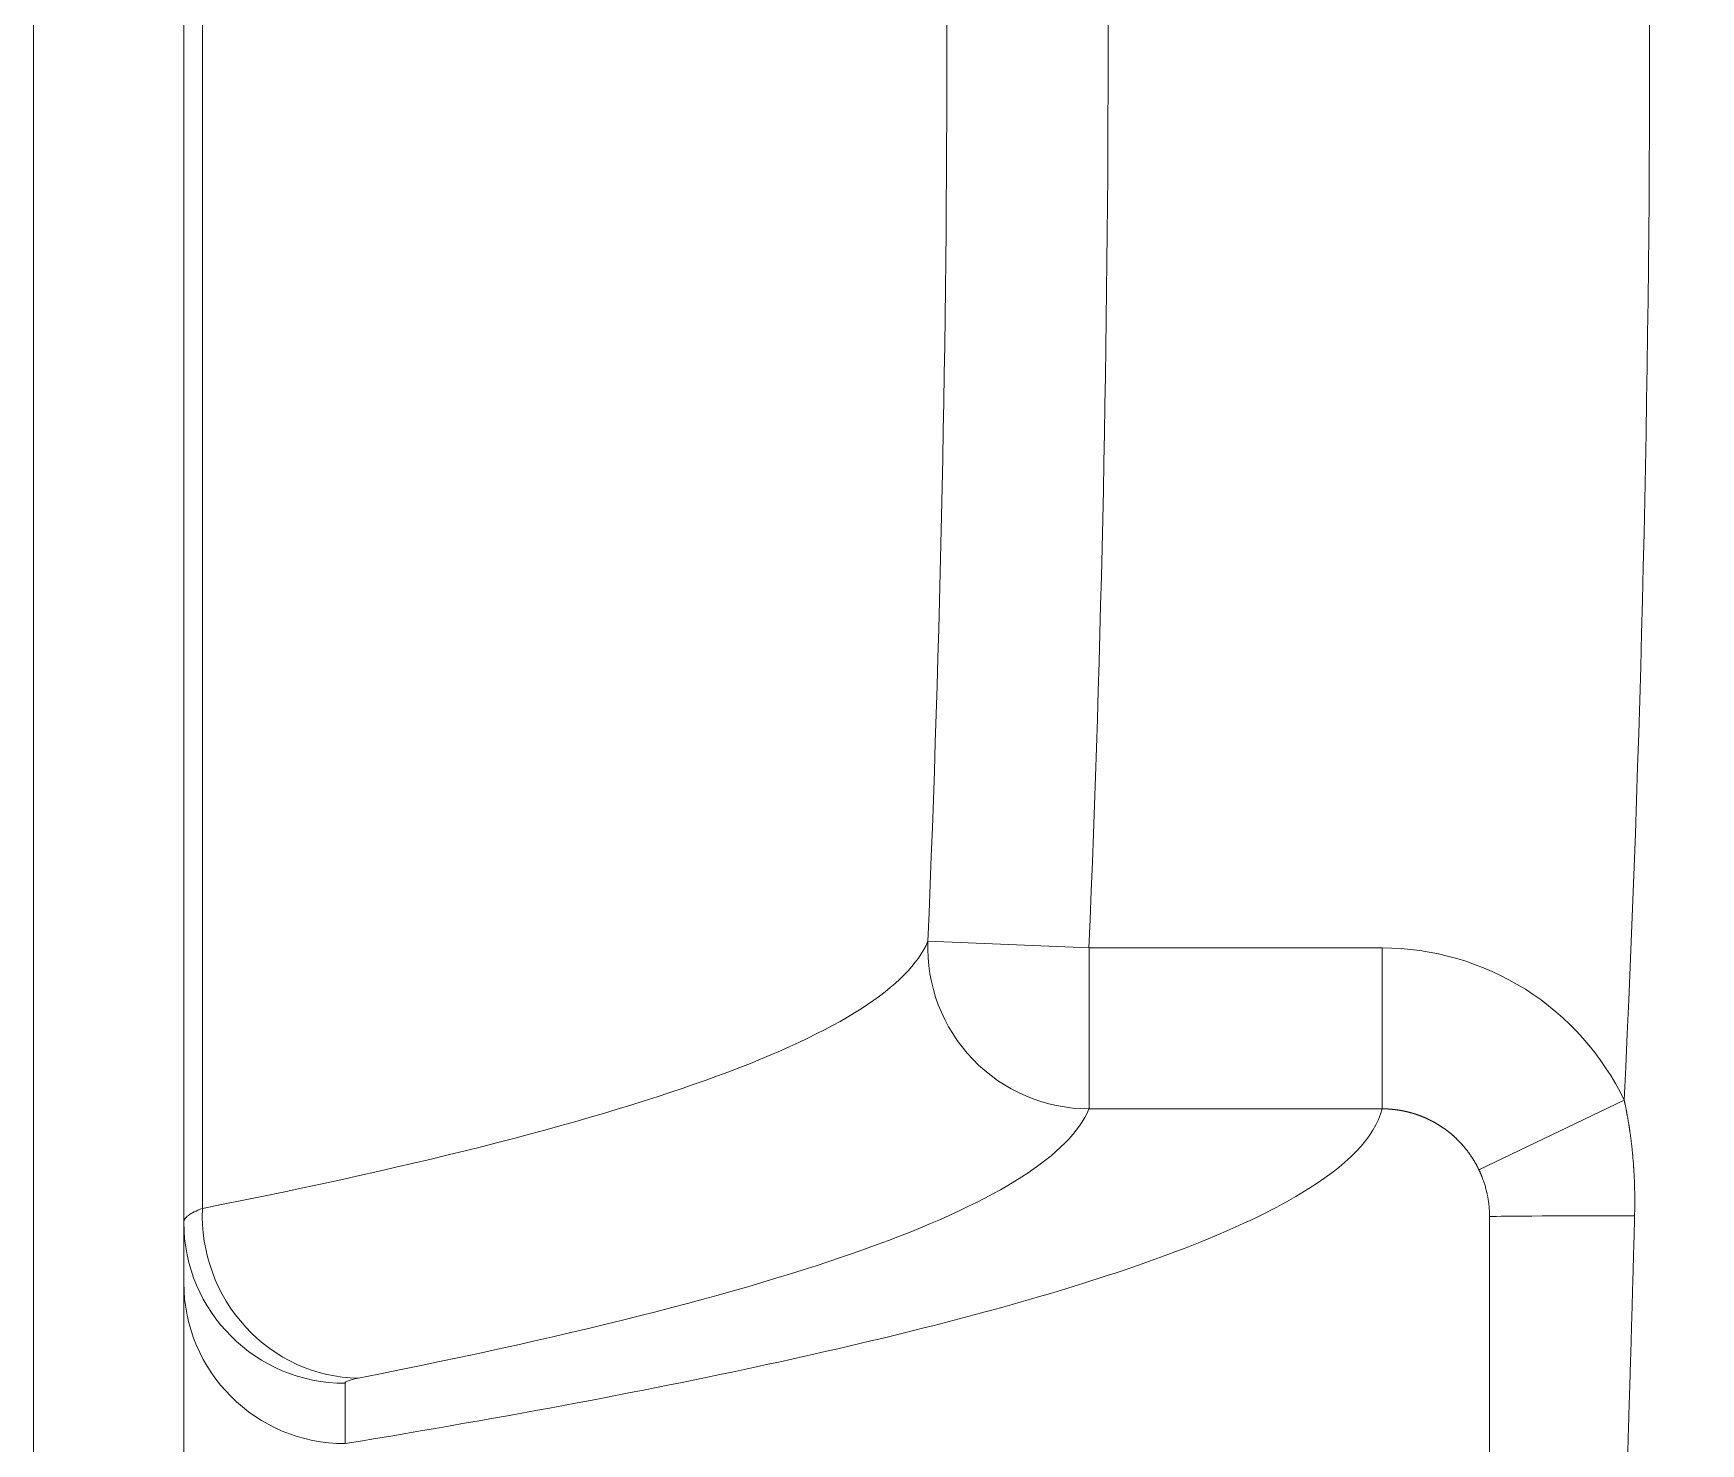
# Model space of a CAD drawing. Header units: millimetres. Extents: x 4664 to 8864, y -38 to 2932.
# Drawn here: x 8294.38 to 8307.89, y 2202.75 to 2214.18 of the extents above; entities that cross this region are included whole.
import ezdxf

# ---------------------------------------------------------------- set-up
doc = ezdxf.new("R2010")
doc.units = ezdxf.units.MM

msp = doc.modelspace()

# ---------------------------------------------------------------- linework, layer by layer
at = {"lineweight": 5}
for p, q in [((8294.379, 2228.386), (8294.379, 2199.975)), ((8295.598, 2201.174), (8295.598, 2227.187)), ((8295.748, 2204.657), (8295.748, 2223.704)), ((8302.931, 2206.768), (8301.626, 2206.823)), ((8305.306, 2206.768), (8302.931, 2206.768)), ((8302.931, 2206.768), (8302.931, 2205.464)), ((8305.306, 2206.768), (8305.306, 2205.464)), ((8302.931, 2205.464), (8305.306, 2205.464)), ((8307.267, 2205.534), (8306.09, 2204.969)), ((8296.904, 2202.751), (8296.904, 2203.24))]:
    msp.add_line(p, q, dxfattribs=at)
for radius, start, end in [(182.774, 339.96842, 20.03158), (181.468, 357.26879, 2.73121), (175.775, 357.60091, 2.39909), (177.081, 357.60091, 2.39909)]:
    msp.add_arc((8126.005, 2214.181), radius, start, end, dxfattribs=at)
at = {"lineweight": 5, "extrusion": (0, 0, -1)}
for centre, major_axis, ratio, start_param, end_param in [((8126.005, 2207.024), (175.663, 0), 0.052336, 0.021845, 0.26035), ((8302.931, 2206.768), (-1.205, 0.503), 0.998391, 4.317481, 5.929054), ((8126.005, 2205.666), (-176.968, 0), 0.052336, 3.163438, 3.401943), ((8297.009, 2204.586), (-0.252, 1.281), 0.964976, 3.342437, 4.95401), ((8296.904, 2204.544), (-1.306, 0), 0.99863, 4.712389, 6.283185), ((8307.482, 2204.591), (-1.306, 0), 0.005324, 0.014123, 1.470525), ((8296.904, 2204.055), (-1.306, 0), 0.99863, 4.712389, 6.283185)]:
    msp.add_ellipse(centre, major_axis=major_axis, ratio=ratio, start_param=start_param, end_param=end_param, dxfattribs=at)
at = {"lineweight": 5}
for points, knots in [([(8307.267, 2205.534), (8307.091, 2205.899), (8306.813, 2206.214), (8306.119, 2206.652), (8305.717, 2206.768), (8305.306, 2206.768)], [0, 0, 0, 0, 0.5, 0.5, 1, 1, 1, 1]), ([(8305.306, 2205.464), (8305.246, 2205.234), (8305.025, 2205.004), (8304.26, 2204.546), (8303.716, 2204.318), (8302.311, 2203.864), (8301.448, 2203.639), (8299.41, 2203.191), (8298.235, 2202.97), (8296.904, 2202.751)], [0, 0, 0, 0, 0.25, 0.25, 0.5, 0.5, 0.75, 0.75, 1, 1, 1, 1]), ([(8305.306, 2205.464), (8305.308, 2205.464), (8305.311, 2205.464), (8305.315, 2205.464), (8305.32, 2205.464), (8305.324, 2205.464), (8305.329, 2205.464), (8305.333, 2205.464), (8305.338, 2205.463), (8305.342, 2205.463), (8305.347, 2205.463), (8305.351, 2205.463), (8305.356, 2205.463), (8305.36, 2205.462), (8305.365, 2205.462), (8305.369, 2205.462), (8305.374, 2205.461), (8305.378, 2205.461), (8305.383, 2205.461), (8305.387, 2205.46), (8305.392, 2205.46), (8305.397, 2205.459), (8305.401, 2205.459), (8305.406, 2205.458), (8305.41, 2205.458), (8305.415, 2205.457), (8305.419, 2205.457), (8305.424, 2205.456), (8305.428, 2205.455), (8305.433, 2205.455), (8305.437, 2205.454), (8305.442, 2205.453), (8305.446, 2205.453), (8305.451, 2205.452), (8305.455, 2205.451), (8305.46, 2205.45), (8305.464, 2205.45), (8305.469, 2205.449), (8305.473, 2205.448), (8305.478, 2205.447), (8305.482, 2205.446), (8305.487, 2205.445), (8305.491, 2205.444), (8305.496, 2205.443), (8305.5, 2205.442), (8305.505, 2205.441), (8305.509, 2205.44), (8305.514, 2205.439), (8305.518, 2205.438), (8305.523, 2205.437), (8305.527, 2205.436), (8305.532, 2205.434), (8305.536, 2205.433), (8305.541, 2205.432), (8305.545, 2205.431), (8305.549, 2205.429), (8305.554, 2205.428), (8305.558, 2205.427), (8305.563, 2205.425), (8305.567, 2205.424), (8305.572, 2205.423), (8305.576, 2205.421), (8305.58, 2205.42), (8305.585, 2205.418), (8305.589, 2205.417), (8305.593, 2205.415), (8305.598, 2205.414), (8305.602, 2205.412), (8305.606, 2205.411), (8305.611, 2205.409), (8305.615, 2205.407), (8305.619, 2205.406), (8305.624, 2205.404), (8305.628, 2205.402), (8305.632, 2205.401), (8305.637, 2205.399), (8305.641, 2205.397), (8305.645, 2205.395), (8305.649, 2205.394), (8305.654, 2205.392), (8305.658, 2205.39), (8305.662, 2205.388), (8305.666, 2205.386), (8305.67, 2205.384), (8305.674, 2205.382), (8305.679, 2205.38), (8305.683, 2205.378), (8305.687, 2205.376), (8305.691, 2205.374), (8305.695, 2205.372), (8305.699, 2205.37), (8305.703, 2205.368), (8305.707, 2205.366), (8305.711, 2205.364), (8305.716, 2205.362), (8305.72, 2205.359), (8305.724, 2205.357), (8305.728, 2205.355), (8305.732, 2205.353), (8305.736, 2205.351), (8305.74, 2205.348), (8305.743, 2205.346), (8305.747, 2205.344), (8305.751, 2205.341), (8305.755, 2205.339), (8305.759, 2205.337), (8305.763, 2205.334), (8305.767, 2205.332), (8305.771, 2205.329), (8305.776, 2205.326), (8305.782, 2205.322), (8305.787, 2205.319), (8305.793, 2205.315), (8305.798, 2205.311), (8305.804, 2205.307), (8305.81, 2205.303), (8305.815, 2205.299), (8305.821, 2205.295), (8305.826, 2205.291), (8305.832, 2205.287), (8305.837, 2205.283), (8305.842, 2205.279), (8305.848, 2205.274), (8305.853, 2205.27), (8305.859, 2205.266), (8305.864, 2205.261), (8305.87, 2205.257), (8305.875, 2205.252), (8305.88, 2205.247), (8305.886, 2205.242), (8305.891, 2205.238), (8305.896, 2205.233), (8305.902, 2205.228), (8305.907, 2205.223), (8305.912, 2205.218), (8305.917, 2205.213), (8305.922, 2205.208), (8305.928, 2205.202), (8305.933, 2205.197), (8305.938, 2205.192), (8305.943, 2205.186), (8305.948, 2205.181), (8305.953, 2205.175), (8305.958, 2205.17), (8305.963, 2205.164), (8305.968, 2205.158), (8305.973, 2205.152), (8305.977, 2205.147), (8305.982, 2205.141), (8305.987, 2205.135), (8305.992, 2205.129), (8305.996, 2205.123), (8306.001, 2205.117), (8306.005, 2205.11), (8306.01, 2205.104), (8306.015, 2205.098), (8306.019, 2205.092), (8306.023, 2205.085), (8306.028, 2205.079), (8306.032, 2205.072), (8306.036, 2205.066), (8306.041, 2205.059), (8306.045, 2205.053), (8306.049, 2205.046), (8306.053, 2205.039), (8306.057, 2205.032), (8306.061, 2205.025), (8306.065, 2205.019), (8306.069, 2205.012), (8306.072, 2205.005), (8306.076, 2204.998), (8306.08, 2204.99), (8306.083, 2204.983), (8306.087, 2204.976), (8306.089, 2204.971), (8306.09, 2204.969)], [0, 0, 0, 0, 0.004579, 0.009163, 0.013751, 0.018343, 0.022939, 0.02754, 0.032144, 0.036752, 0.041364, 0.04598, 0.050599, 0.055222, 0.059849, 0.06448, 0.069113, 0.07375, 0.078391, 0.083035, 0.087682, 0.092332, 0.096985, 0.101641, 0.1063, 0.110962, 0.115626, 0.120294, 0.124964, 0.129637, 0.134312, 0.138989, 0.143669, 0.148351, 0.153036, 0.157723, 0.162411, 0.167102, 0.171795, 0.176489, 0.181186, 0.185884, 0.190583, 0.195285, 0.199987, 0.204692, 0.209397, 0.214104, 0.218812, 0.223521, 0.228232, 0.232943, 0.237655, 0.242368, 0.247082, 0.251797, 0.256512, 0.261227, 0.265943, 0.27066, 0.275377, 0.280094, 0.284811, 0.289529, 0.294246, 0.298963, 0.30368, 0.308397, 0.313114, 0.31783, 0.322546, 0.327262, 0.331977, 0.336691, 0.341404, 0.346117, 0.350829, 0.35554, 0.360249, 0.364958, 0.369666, 0.374372, 0.379077, 0.38378, 0.388482, 0.393183, 0.397882, 0.402579, 0.407274, 0.411968, 0.416659, 0.421349, 0.426037, 0.430722, 0.435405, 0.440086, 0.444765, 0.449441, 0.454115, 0.458786, 0.463454, 0.46812, 0.472783, 0.477443, 0.482101, 0.486755, 0.491406, 0.496054, 0.500699, 0.507439, 0.514209, 0.521009, 0.527838, 0.534696, 0.541584, 0.5485, 0.555446, 0.56242, 0.569423, 0.576454, 0.583513, 0.590601, 0.597716, 0.604859, 0.61203, 0.619228, 0.626453, 0.633705, 0.640983, 0.648289, 0.65562, 0.662978, 0.670361, 0.67777, 0.685204, 0.692664, 0.700148, 0.707657, 0.71519, 0.722747, 0.730328, 0.737933, 0.74556, 0.753211, 0.760885, 0.768581, 0.776298, 0.784038, 0.791799, 0.799582, 0.807385, 0.815208, 0.823052, 0.830916, 0.838799, 0.846701, 0.854622, 0.862562, 0.870519, 0.878495, 0.886488, 0.894497, 0.902524, 0.910567, 0.918625, 0.926699, 0.934789, 0.942893, 0.951011, 0.959143, 0.967289, 0.975448, 0.98362, 0.991804, 1, 1, 1, 1]), ([(8307.351, 2204.598), (8307.351, 2204.601), (8307.351, 2204.608), (8307.351, 2204.618), (8307.352, 2204.629), (8307.352, 2204.639), (8307.352, 2204.649), (8307.352, 2204.659), (8307.352, 2204.669), (8307.352, 2204.68), (8307.352, 2204.69), (8307.352, 2204.7), (8307.353, 2204.71), (8307.353, 2204.72), (8307.352, 2204.73), (8307.352, 2204.741), (8307.352, 2204.751), (8307.352, 2204.761), (8307.352, 2204.771), (8307.352, 2204.781), (8307.352, 2204.791), (8307.352, 2204.801), (8307.351, 2204.811), (8307.351, 2204.821), (8307.351, 2204.831), (8307.351, 2204.841), (8307.35, 2204.851), (8307.35, 2204.861), (8307.35, 2204.871), (8307.349, 2204.881), (8307.349, 2204.891), (8307.348, 2204.901), (8307.348, 2204.911), (8307.347, 2204.921), (8307.347, 2204.931), (8307.346, 2204.941), (8307.346, 2204.951), (8307.345, 2204.961), (8307.345, 2204.971), (8307.344, 2204.98), (8307.343, 2204.99), (8307.343, 2205), (8307.342, 2205.01), (8307.341, 2205.02), (8307.341, 2205.03), (8307.34, 2205.039), (8307.339, 2205.049), (8307.338, 2205.059), (8307.337, 2205.069), (8307.336, 2205.078), (8307.336, 2205.088), (8307.335, 2205.098), (8307.334, 2205.108), (8307.333, 2205.117), (8307.332, 2205.127), (8307.331, 2205.137), (8307.33, 2205.146), (8307.329, 2205.156), (8307.328, 2205.166), (8307.327, 2205.175), (8307.325, 2205.185), (8307.324, 2205.195), (8307.323, 2205.204), (8307.322, 2205.214), (8307.321, 2205.223), (8307.319, 2205.233), (8307.318, 2205.243), (8307.317, 2205.252), (8307.316, 2205.262), (8307.314, 2205.271), (8307.313, 2205.281), (8307.311, 2205.29), (8307.31, 2205.3), (8307.309, 2205.309), (8307.307, 2205.319), (8307.306, 2205.328), (8307.304, 2205.338), (8307.303, 2205.347), (8307.301, 2205.356), (8307.299, 2205.366), (8307.298, 2205.375), (8307.296, 2205.385), (8307.295, 2205.394), (8307.293, 2205.403), (8307.291, 2205.413), (8307.289, 2205.422), (8307.288, 2205.432), (8307.286, 2205.441), (8307.284, 2205.45), (8307.282, 2205.459), (8307.281, 2205.469), (8307.279, 2205.478), (8307.277, 2205.487), (8307.275, 2205.497), (8307.273, 2205.506), (8307.271, 2205.515), (8307.269, 2205.524), (8307.268, 2205.53), (8307.267, 2205.534)], [0, 0, 0, 0, 0.010909, 0.021806, 0.03269, 0.043563, 0.054423, 0.065272, 0.076108, 0.086933, 0.097746, 0.108547, 0.119337, 0.130115, 0.140881, 0.151635, 0.162379, 0.173111, 0.183831, 0.19454, 0.205238, 0.215925, 0.2266, 0.237265, 0.247918, 0.258561, 0.269193, 0.279813, 0.290423, 0.301023, 0.311611, 0.322189, 0.332757, 0.343314, 0.35386, 0.364396, 0.374922, 0.385438, 0.395943, 0.406439, 0.416924, 0.427399, 0.437864, 0.44832, 0.458765, 0.469201, 0.479627, 0.490044, 0.500451, 0.510848, 0.521236, 0.531614, 0.541984, 0.552344, 0.562694, 0.573036, 0.583368, 0.593692, 0.604007, 0.614312, 0.624609, 0.634897, 0.645177, 0.655448, 0.66571, 0.675964, 0.686209, 0.696446, 0.706675, 0.716895, 0.727108, 0.737312, 0.747508, 0.757696, 0.767877, 0.778049, 0.788214, 0.798371, 0.80852, 0.818662, 0.828796, 0.838923, 0.849043, 0.859155, 0.86926, 0.879358, 0.889449, 0.899533, 0.90961, 0.919679, 0.929743, 0.939799, 0.949849, 0.959892, 0.969929, 0.979959, 0.989983, 1, 1, 1, 1]), ([(8306.09, 2204.969), (8306.091, 2204.968), (8306.092, 2204.965), (8306.094, 2204.961), (8306.096, 2204.957), (8306.098, 2204.953), (8306.1, 2204.949), (8306.102, 2204.944), (8306.103, 2204.94), (8306.105, 2204.936), (8306.107, 2204.931), (8306.109, 2204.927), (8306.111, 2204.923), (8306.113, 2204.918), (8306.114, 2204.914), (8306.118, 2204.903), (8306.125, 2204.885), (8306.135, 2204.857), (8306.145, 2204.823), (8306.152, 2204.794), (8306.157, 2204.771), (8306.16, 2204.757), (8306.162, 2204.744), (8306.165, 2204.732), (8306.167, 2204.719), (8306.168, 2204.707), (8306.17, 2204.695), (8306.171, 2204.684), (8306.172, 2204.673), (8306.173, 2204.663), (8306.174, 2204.652), (8306.174, 2204.643), (8306.175, 2204.633), (8306.175, 2204.624), (8306.176, 2204.615), (8306.176, 2204.607), (8306.176, 2204.599), (8306.176, 2204.593), (8306.176, 2204.591)], [0, 0, 0, 0, 0.011227, 0.022568, 0.034023, 0.04559, 0.057271, 0.069063, 0.080967, 0.092982, 0.105108, 0.117344, 0.12969, 0.142144, 0.154707, 0.167378, 0.227564, 0.303371, 0.394382, 0.500046, 0.5363, 0.571503, 0.605666, 0.638798, 0.670909, 0.702008, 0.732106, 0.761214, 0.78934, 0.816496, 0.842692, 0.867938, 0.892243, 0.915617, 0.938071, 0.959613, 0.980253, 1, 1, 1, 1]), ([(8306.176, 2204.591), (8306.176, 2204.55), (8306.176, 2204.469), (8306.176, 2204.347), (8306.176, 2204.227), (8306.176, 2204.108), (8306.176, 2203.991), (8306.176, 2203.874), (8306.176, 2203.759), (8306.176, 2203.645), (8306.176, 2203.532), (8306.176, 2203.42), (8306.176, 2203.309), (8306.176, 2203.2), (8306.176, 2203.092), (8306.176, 2202.985), (8306.176, 2202.621), (8306.176, 2202.015), (8306.176, 2201.298), (8306.176, 2200.729), (8306.176, 2200.296), (8306.177, 2199.873), (8306.177, 2199.548), (8306.177, 2199.32), (8306.177, 2199.185), (8306.177, 2199.05), (8306.177, 2198.917), (8306.177, 2198.784), (8306.177, 2198.651), (8306.177, 2198.52), (8306.177, 2198.389), (8306.177, 2198.258), (8306.177, 2198.129), (8306.177, 2198), (8306.177, 2197.871), (8306.177, 2197.786), (8306.177, 2197.744)], [0, 0, 0, 0, 0.017894, 0.035612, 0.053155, 0.070523, 0.087716, 0.104734, 0.121576, 0.138243, 0.154735, 0.171052, 0.187193, 0.203159, 0.21895, 0.234566, 0.250006, 0.378354, 0.50001, 0.564409, 0.627542, 0.689408, 0.750008, 0.769817, 0.789529, 0.809145, 0.828665, 0.848088, 0.867414, 0.886644, 0.905778, 0.924815, 0.943756, 0.9626, 0.981348, 1, 1, 1, 1]), ([(8307.108, 2197.778), (8307.109, 2197.803), (8307.112, 2197.855), (8307.115, 2197.933), (8307.119, 2198.011), (8307.122, 2198.089), (8307.125, 2198.166), (8307.129, 2198.244), (8307.132, 2198.322), (8307.136, 2198.401), (8307.139, 2198.479), (8307.142, 2198.557), (8307.146, 2198.635), (8307.149, 2198.713), (8307.152, 2198.792), (8307.156, 2198.87), (8307.159, 2198.949), (8307.162, 2199.027), (8307.165, 2199.106), (8307.169, 2199.185), (8307.172, 2199.264), (8307.175, 2199.342), (8307.178, 2199.421), (8307.181, 2199.5), (8307.184, 2199.579), (8307.188, 2199.658), (8307.191, 2199.737), (8307.194, 2199.817), (8307.197, 2199.896), (8307.2, 2199.975), (8307.203, 2200.055), (8307.206, 2200.134), (8307.209, 2200.213), (8307.212, 2200.293), (8307.215, 2200.373), (8307.218, 2200.452), (8307.221, 2200.532), (8307.224, 2200.612), (8307.227, 2200.692), (8307.23, 2200.772), (8307.233, 2200.852), (8307.236, 2200.932), (8307.239, 2201.012), (8307.242, 2201.092), (8307.245, 2201.172), (8307.248, 2201.253), (8307.25, 2201.333), (8307.253, 2201.413), (8307.256, 2201.494), (8307.259, 2201.574), (8307.262, 2201.655), (8307.264, 2201.736), (8307.267, 2201.816), (8307.27, 2201.897), (8307.273, 2201.978), (8307.275, 2202.059), (8307.278, 2202.14), (8307.281, 2202.221), (8307.283, 2202.302), (8307.286, 2202.383), (8307.289, 2202.464), (8307.291, 2202.546), (8307.294, 2202.627), (8307.296, 2202.708), (8307.299, 2202.79), (8307.301, 2202.871), (8307.304, 2202.953), (8307.306, 2203.035), (8307.309, 2203.116), (8307.311, 2203.198), (8307.314, 2203.28), (8307.316, 2203.362), (8307.319, 2203.444), (8307.321, 2203.526), (8307.324, 2203.608), (8307.326, 2203.69), (8307.328, 2203.772), (8307.331, 2203.855), (8307.333, 2203.937), (8307.335, 2204.019), (8307.338, 2204.102), (8307.34, 2204.184), (8307.342, 2204.267), (8307.344, 2204.349), (8307.347, 2204.432), (8307.349, 2204.515), (8307.35, 2204.57), (8307.351, 2204.598)], [0, 0, 0, 0, 0.011391, 0.022791, 0.0342, 0.045618, 0.057044, 0.068479, 0.079924, 0.091377, 0.102839, 0.11431, 0.125789, 0.137278, 0.148776, 0.160282, 0.171797, 0.183321, 0.194854, 0.206396, 0.217947, 0.229506, 0.241075, 0.252652, 0.264238, 0.275834, 0.287438, 0.299051, 0.310672, 0.322303, 0.333943, 0.345591, 0.357249, 0.368915, 0.38059, 0.392274, 0.403967, 0.415669, 0.42738, 0.4391, 0.450828, 0.462566, 0.474312, 0.486068, 0.497832, 0.509605, 0.521387, 0.533178, 0.544978, 0.556787, 0.568605, 0.580431, 0.592267, 0.604112, 0.615965, 0.627828, 0.639699, 0.651579, 0.663468, 0.675367, 0.687274, 0.69919, 0.711115, 0.723049, 0.734991, 0.746943, 0.758904, 0.770874, 0.782852, 0.79484, 0.806836, 0.818842, 0.830856, 0.84288, 0.854912, 0.866954, 0.879004, 0.891063, 0.903131, 0.915208, 0.927295, 0.93939, 0.951494, 0.963607, 0.975729, 0.98786, 1, 1, 1, 1])]:
    msp.add_open_spline(points, degree=3, knots=knots, dxfattribs=at)
for points in [[(8295.748, 2204.657), (8295.723, 2204.648), (8295.679, 2204.629), (8295.632, 2204.601), (8295.604, 2204.572), (8295.598, 2204.554), (8295.598, 2204.544)], [(8296.904, 2203.24), (8296.904, 2203.254), (8296.939, 2203.268), (8297.009, 2203.282)]]:
    msp.add_open_spline(points, degree=3, dxfattribs=at)

doc.saveas('drawing.dxf')
